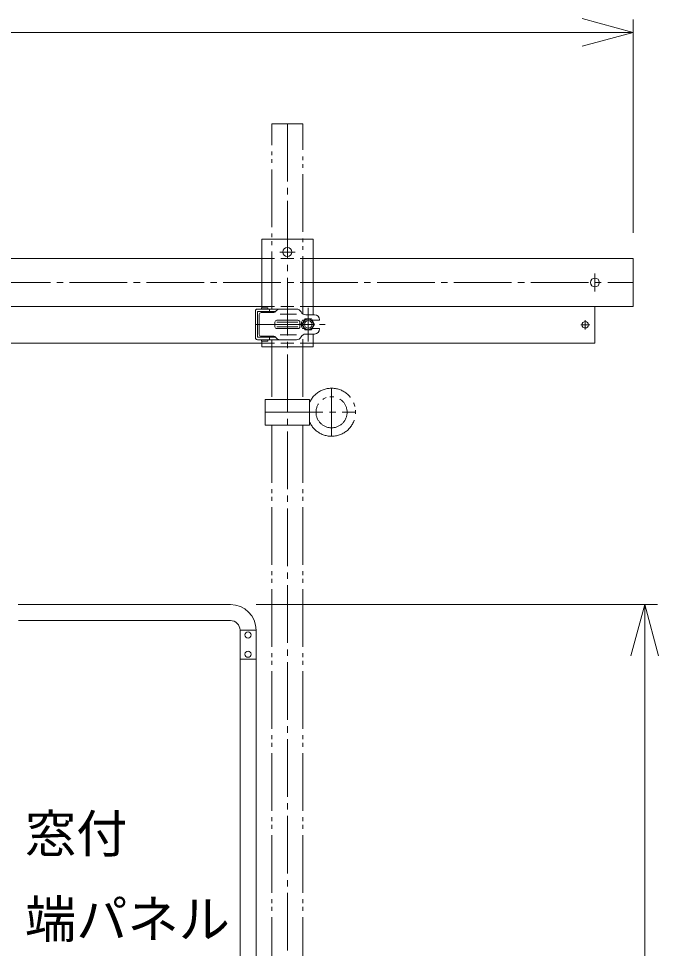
# Model space of a CAD drawing. Units: millimetres, scale not verified. Extents: x -3731 to 3731, y -5269 to 5269.
# Drawn here: x 465 to 1464, y 1127 to 2578 of the extents above; entities that cross this region are included whole.
import ezdxf
from ezdxf.enums import TextEntityAlignment as Align

# ---------------------------------------------------------------- set-up
doc = ezdxf.new("R2010")
doc.units = ezdxf.units.MM
doc.header["$LTSCALE"] = 10
for name, pattern in [('CHAIN2', [12, 9, -1, 1, -1]), ('DASHED2', [3, 2, -1]), ('DOUBLE_CHAIN2', [12.8, 9, -1, 0.6, -0.6, 0.6, -1])]:
    doc.linetypes.add(name, pattern=pattern)
for name, color, linetype, lineweight in [('0-2_05 寸法', 7, 'Continuous', 18), ('0-3_10 当社外形線', 3, 'Continuous', 18), ('0-4_12 当社中心線', 3, 'CHAIN2', 18), ('0-5_13 当社破線', 3, 'DASHED2', 18), ('0-9_32 関連中心線', 6, 'CHAIN2', 18), ('0-B_34 関連想像線', 6, 'DOUBLE_CHAIN2', 18)]:
    doc.layers.add(name, color=color, linetype=linetype, lineweight=lineweight)
doc.styles.add('ＭＳ ゴシック', font='')
doc.styles.get('ＭＳ ゴシック').set_extended_font_data('MS Gothic')

msp = doc.modelspace()

# ---------------------------------------------------------------- linework, layer by layer
at = {"layer": '0-2_05 寸法'}
for p, q in [((1424.54, 2243.64), (1424.54, 2576.52)), ((-3095.46, 2556.52), (1344.54, 2556.52)), ((1424.54, 2556.52), (1344.54, 2556.52)), ((835.65, 1663.59), (1462.31, 1663.59)), ((1442.31, 1663.59), (1442.31, 1583.59)), ((1442.31, -96.42), (1442.31, 1583.59))]:
    msp.add_line(p, q, dxfattribs=at)
for points in [[(1344.54, 2577.96), (1424.54, 2556.52), (1344.54, 2535.08)], [(1420.88, 1583.59), (1442.31, 1663.59), (1463.75, 1583.59)]]:
    msp.add_lwpolyline(points, dxfattribs=at)
at = {"layer": '0-3_10 当社外形線'}
for p, q in [((844.54, 2233.64), (924.54, 2233.64)), ((844.54, 2233.64), (844.55, 2126.71)), ((924.54, 2233.64), (924.54, 2115.71)), ((-3075.46, 2203.64), (844.54, 2203.64)), ((924.54, 2203.64), (1424.54, 2203.64)), ((1424.54, 2203.64), (1424.54, 2128.64)), ((-3075.46, 2128.64), (844.54, 2128.64)), ((834.69, 2121.71), (834.69, 2079.71)), ((837.69, 2124.71), (873.09, 2124.71)), ((837.69, 2120.71), (837.69, 2080.71)), ((837.69, 2120.71), (866.16, 2120.71)), ((843.69, 2119.21), (863.56, 2119.21)), ((844.13, 2126.71), (854.13, 2126.71)), ((844.13, 2126.71), (844.13, 2124.71)), ((846.13, 2120.71), (846.13, 2119.21)), ((852.13, 2120.71), (852.13, 2119.21)), ((854.13, 2126.71), (854.13, 2124.71)), ((856.69, 2124.71), (856.69, 2120.71)), ((873.09, 2124.71), (898.79, 2124.71)), ((924.54, 2128.64), (1424.54, 2128.64)), ((1364.54, 2128.64), (1364.54, 2071.64)), ((840.69, 2116.21), (840.69, 2085.21)), ((865.09, 2104.21), (865.09, 2097.21)), ((868.09, 2107.21), (901.02, 2107.21)), ((868.09, 2104.21), (901.02, 2104.21)), ((873.09, 2116.71), (898.79, 2116.71)), ((904.02, 2104.21), (904.02, 2097.21)), ((908.34, 2107.21), (911.03, 2107.21)), ((913.18, 2115.71), (926.89, 2115.71)), ((923.15, 2107.21), (934.89, 2107.21)), ((934.89, 2107.71), (934.89, 2107.21)), ((868.09, 2097.21), (901.02, 2097.21)), ((868.09, 2094.21), (901.02, 2094.21)), ((908.34, 2094.21), (911.03, 2094.21)), ((923.15, 2094.21), (934.89, 2094.21)), ((934.89, 2094.21), (934.89, 2093.71)), ((837.69, 2080.71), (866.16, 2080.71)), ((837.69, 2076.71), (873.09, 2076.71)), ((843.69, 2082.21), (863.56, 2082.21)), ((844.13, 2076.71), (844.13, 2074.71)), ((846.13, 2082.21), (846.13, 2080.71)), ((852.13, 2082.21), (852.13, 2080.71)), ((854.13, 2076.71), (854.13, 2074.71)), ((856.69, 2080.71), (856.69, 2076.71)), ((898.8, 2084.71), (873.09, 2084.71)), ((873.09, 2076.71), (898.8, 2076.71)), ((913.18, 2085.71), (926.89, 2085.71)), ((924.54, 2085.71), (924.54, 2065.64)), ((-3075.46, 2071.64), (844.54, 2071.64)), ((844.13, 2074.71), (854.13, 2074.71)), ((844.55, 2074.71), (844.54, 2065.64)), ((844.54, 2065.64), (924.54, 2065.64)), ((924.54, 2071.64), (1364.54, 2071.64)), ((795.65, 1663.59), (464.13, 1663.57)), ((464.94, 1638.58), (795.65, 1638.58)), ((810.69, 868.57), (810.65, 1623.58)), ((810.65, 1623.58), (835.65, 1623.58)), ((835.69, 868.58), (835.65, 1623.36)), ((810.65, 1578.58), (835.65, 1578.58))]:
    msp.add_line(p, q, dxfattribs=at)
msp.add_lwpolyline([(922, 2092.21), (926.9, 2100.71), (922, 2109.21), (912.18, 2109.21), (907.28, 2100.71), (912.18, 2092.21)], close=True, dxfattribs=at)
for centre, radius in [((884.54, 2213.64), 7), ((1364.54, 2166.14), 7), ((917.09, 2100.71), 8.24), ((917.09, 2100.71), 6), ((1349.54, 2100.14), 5), ((823.15, 1616.08), 4.85), ((823.15, 1586.08), 4.85)]:
    msp.add_circle(centre, radius, dxfattribs=at)
for centre, radius, start, end in [((837.69, 2121.71), 3, 90.00343, 180.00343), ((843.69, 2116.21), 3, 90.00343, 180.00343), ((863.56, 2122.21), 3, 270.00343, 330.00343), ((873.09, 2116.71), 8, 90.00343, 150.00343), ((898.79, 2116.71), 8, 25.94791, 90.00343), ((913.18, 2123.71), 8, 205.94791, 270.00343), ((868.09, 2104.21), 3, 90.00343, 180.00343), ((901.02, 2104.21), 3, 0.00343, 90.00343), ((917.09, 2100.71), 10.9, 143.40656, 216.6003), ((926.89, 2107.71), 8, 0.00343, 90.00343), ((868.09, 2097.21), 3, 180.00343, 270.00343), ((901.02, 2097.21), 3, 270.00343, 0.00343), ((926.89, 2093.71), 8, 270.00343, 0.00343), ((837.69, 2079.71), 3, 180.00343, 270.00343), ((843.69, 2085.21), 3, 180.00343, 270.00343), ((863.56, 2079.21), 3, 30.00343, 90.00343), ((873.09, 2084.71), 8, 210.00343, 270.00343), ((898.8, 2084.71), 8, 270.00343, 334.05895), ((913.18, 2077.71), 8, 90.00343, 154.05895), ((795.65, 1623.58), 40, 0, 90), ((795.65, 1623.58), 15, 359.9832, 90.00541)]:
    msp.add_arc(centre, radius, start, end, dxfattribs=at)
at = {"layer": '0-4_12 当社中心線'}
for p, q in [((872.65, 2213.64), (896.44, 2213.64)), ((1364.54, 2180.39), (1364.54, 2151.89)), ((-3175.46, 2166.14), (1424.54, 2166.14)), ((917.09, 2126.82), (917.09, 2074.32)), ((1349.54, 2107.27), (1349.54, 2093.02)), ((834.69, 2100.64), (943.34, 2100.64)), ((1342.42, 2100.14), (1356.67, 2100.14))]:
    msp.add_line(p, q, dxfattribs=at)
at = {"layer": '0-5_13 当社破線'}
for p, q in [((844.54, 2203.64), (924.54, 2203.64)), ((844.54, 2128.64), (924.54, 2128.64)), ((844.54, 2071.64), (924.54, 2071.64))]:
    msp.add_line(p, q, dxfattribs=at)
at = {"layer": '0-9_32 関連中心線'}
for p, q in [((884.54, 2413.64), (884.54, -286.36)), ((953.54, 2001.14), (953.54, 1926.14)), ((850.04, 1963.64), (991.07, 1963.64))]:
    msp.add_line(p, q, dxfattribs=at)
at = {"layer": '0-B_34 関連想像線'}
for p, q in [((860.23, 2124.64), (860.24, 2413.64)), ((860.24, 2413.64), (908.84, 2413.64)), ((908.83, 2117), (908.83, 2413.64)), ((860.23, 1987.94), (860.24, 2076.64)), ((908.83, 1987.94), (908.83, 2084.43)), ((850.04, 1983.64), (919.04, 1983.64)), ((850.04, 1983.64), (850.04, 1943.64)), ((919.04, 1983.64), (919.04, 1943.64)), ((850.04, 1943.64), (919.04, 1943.64)), ((860.24, 1943.64), (860.24, 783.64)), ((908.84, 1943.64), (908.84, 783.64))]:
    msp.add_line(p, q, dxfattribs=at)
msp.add_circle((953.54, 1963.64), 24.3, dxfattribs=at)
msp.add_arc((953.54, 1963.64), 37.5, 203.07392, 156.92608, dxfattribs=at)

# ---------------------------------------------------------------- texts
at = {"layer": '0-2_05 寸法', "style": 'ＭＳ ゴシック'}
for s, p in [('窓付', (474.83, 1259.15)), ('端パネル', (474.83, 1125.82))]:
    msp.add_text(s, height=58.65, dxfattribs=at).set_placement(p, align=Align.BOTTOM_LEFT)

doc.saveas('drawing.dxf')
